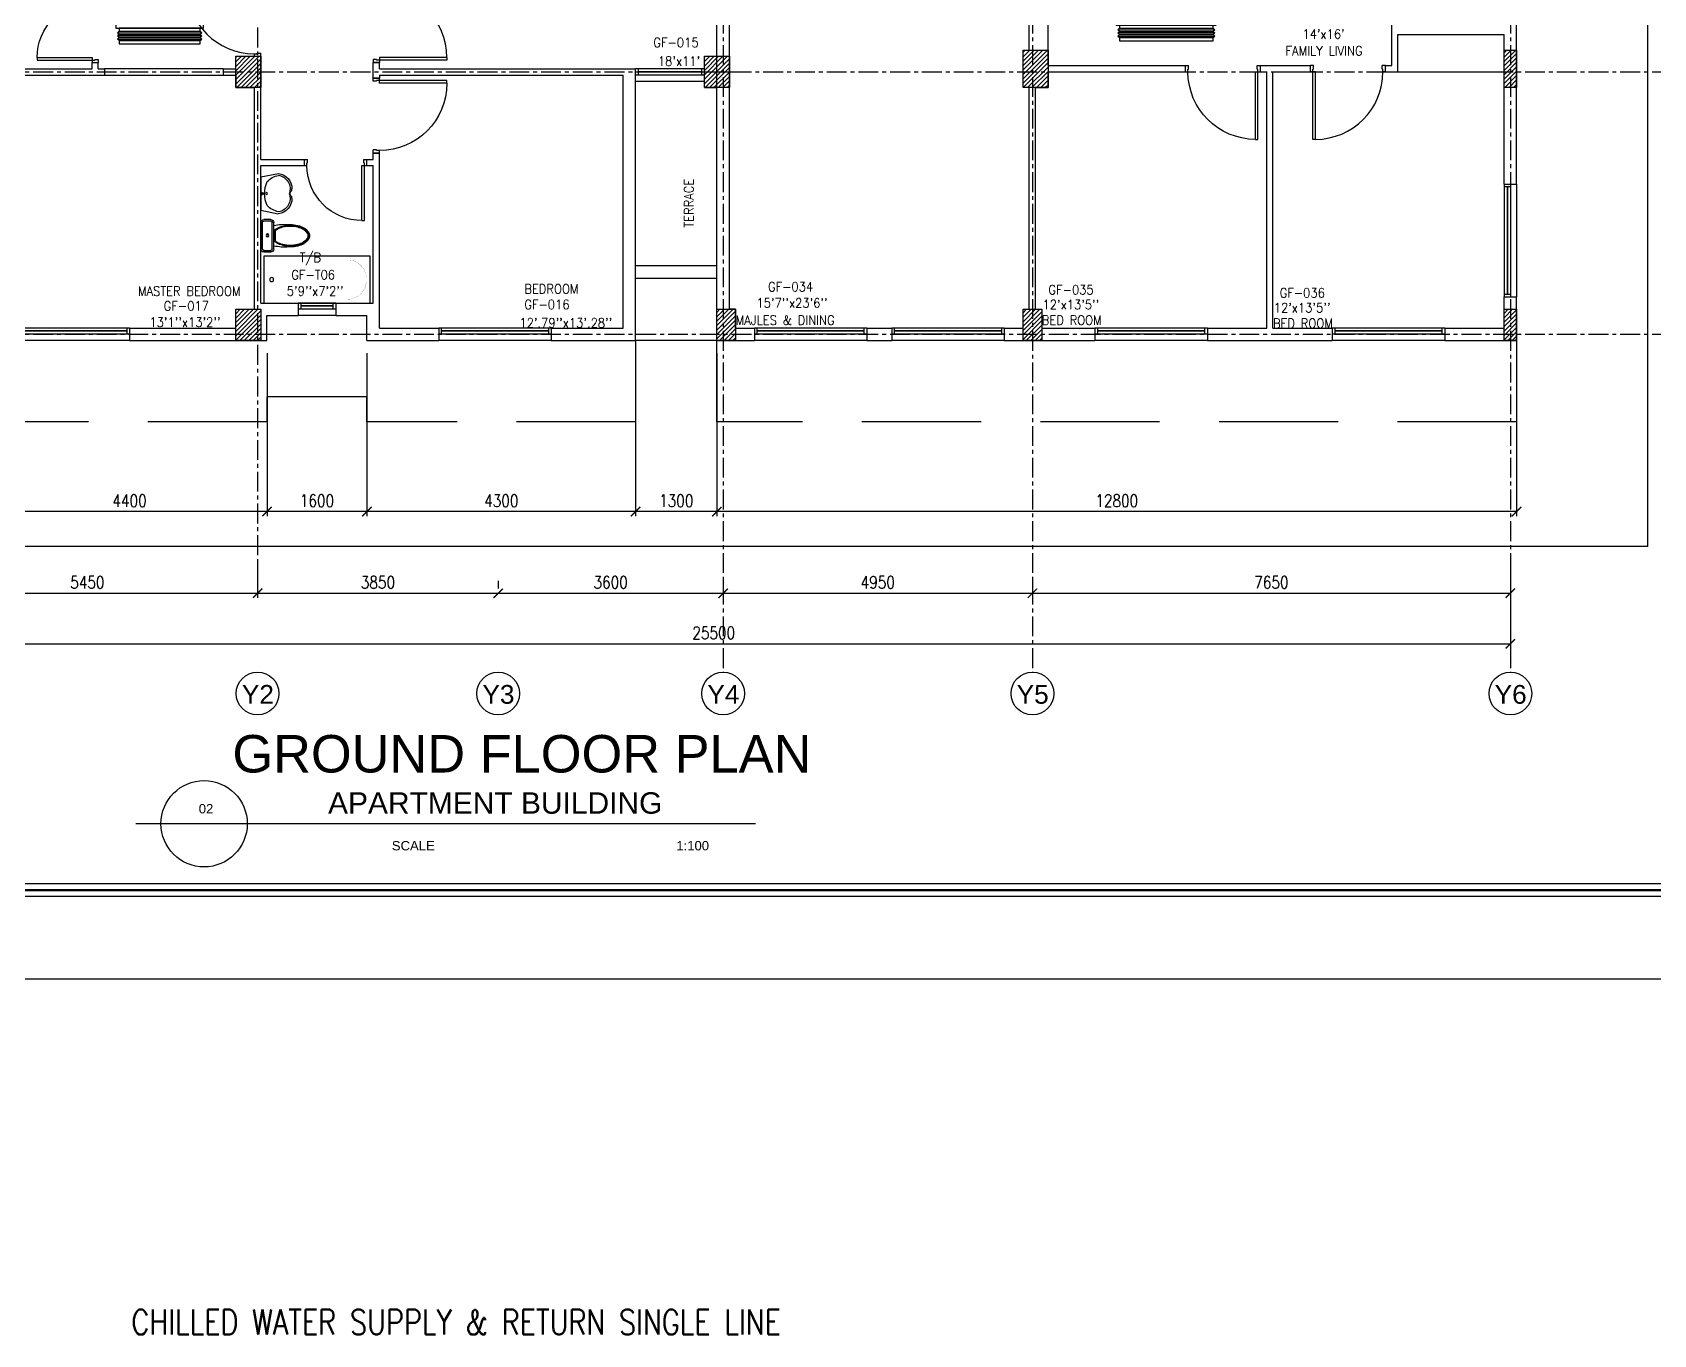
# Model space of a CAD drawing. Header units: millimetres. Extents: x -1288794 to 2153086, y -2701644 to -1335282.
# Drawn here: x 1508088 to 1534033, y -1525183 to -1504337 of the extents above; entities that cross this region are included whole.
import ezdxf
from ezdxf.enums import TextEntityAlignment as Align

# ---------------------------------------------------------------- set-up
doc = ezdxf.new("R2010")
doc.units = ezdxf.units.MM
doc.header["$LTSCALE"] = 100
doc.header["$PDMODE"] = 34
doc.linetypes.add('CENTER', pattern=[50.8, 31.75, -6.35, 6.35, -6.35])
doc.linetypes.add('DASHED2', pattern=[9.525, 6.35, -3.175])
for name, color, linetype in [('A-ANNO-DIMS', 1, 'Continuous'), ('A-ANNO-SYMB', 33, 'Continuous'), ('A-ANNO-TEXT', 8, 'Continuous'), ('A-AREA', 8, 'CENTER'), ('A-DOOR', 4, 'Continuous'), ('A-FLOR-OVHD', 4, 'DASHED2'), ('A-FLOR-PFIX', 8, 'Continuous'), ('A-FLOR-SPCL', 8, 'Continuous'), ('A-GLAZ', 5, 'Continuous'), ('A-GRID', 253, 'CENTER'), ('A-WALL-FULL', 8, 'Continuous'), ('AC-HLTEXT', 100, 'Continuous'), ('AC-SAD TEXT', 3, 'Continuous'), ('FCU-AC', 160, 'Continuous'), ('LOGO LINE', 7, 'Continuous'), ('LOGO1LINE', 7, 'Continuous'), ('S-COL- HACT.', 9, 'Continuous'), ('S-COL.', 8, 'Continuous'), ('TEXT', 4, 'Continuous')]:
    doc.layers.add(name, color=color, linetype=linetype)
doc.styles.add('ISTILO', font='sanss___.ttf', dxfattribs={"width": 0.8, "height": 400})
doc.styles.add('ROMANS', font='romans.shx', dxfattribs={"width": 0.8})
doc.styles.add('SANSSERIF', font='sas_____.pfb')
doc.styles.add('SIMPLEX', font='simplex.shx', dxfattribs={"width": 0.8})
doc.dimstyles.new('100 of DIM2', dxfattribs={"dimscale": 0, "dimtxt": 200, "dimasz": 150, "dimexe": 75, "dimexo": 200, "dimgap": 75, "dimtad": 1, "dimdec": 0, "dimrnd": 5, "dimzin": 0, "dimdsep": 46, "dimtxsty": 'ROMANS', "dimblk": 'ARCHTICK', "dimcen": 100, "dimclrd": 94, "dimclre": 94, "dimclrt": 2, "dimadec": 0, "dimazin": 0, "dimtfac": 1, "dimtdec": 0, "dimtofl": 0, "dimtmove": 2, "dimatfit": 3, "dimldrblk": 'OPEN90', "dimfxl": 75, "dimtolj": 1, "dimtzin": 0, "dimarcsym": 0})
pattern_1 = [(45, (2628196.87, -1109556.65), (-35.355339, 35.355339), [])]

# ---------------------------------------------------------------- blocks, each defined once
blk = doc.blocks.new('D-120-R1')
for p, q in [((-80, 1180), (-40, 1180)), ((-80, 1180), (-80, 100)), ((-40, 1180), (-40, 55)), ((-1200, 100), (-1160, 100)), ((-1200, 100), (-1200, 0)), ((-1160, 100), (-1160, 55)), ((-1160, 55), (-1150, 55)), ((-1150, 55), (-1150, 0)), ((-80, 100), (0, 100)), ((-50, 55), (-40, 55)), ((-50, 55), (-50, 0)), ((-50, 0), (0, 0)), ((0, 100), (0, 0)), ((-1200, 0), (-1150, 0))]:
    blk.add_line(p, q)
at = {"linetype": 'Continuous'}
blk.add_arc((-80, 100), 1080, 90, 180, dxfattribs=at)
blk = doc.blocks.new('W-180')
for p, q in [((1800, 100), (0, 100)), ((1800, 0), (0, 0)), ((40, 0), (40, 100)), ((1760, 100), (1760, 0))]:
    blk.add_line(p, q)
at = {"linetype": 'Continuous'}
for p, q in [((1760, 53), (40, 53)), ((1760, 47), (40, 47))]:
    blk.add_line(p, q, dxfattribs=at)
blk = doc.blocks.new('D-100-R1')
for p, q in [((-80, 980), (-80, 100)), ((-80, 980), (-40, 980)), ((-40, 980), (-40, 55)), ((-1000, 100), (-1000, 0)), ((-1000, 100), (-960, 100)), ((-960, 100), (-960, 55)), ((-960, 55), (-950, 55)), ((-950, 55), (-950, 0)), ((-80, 100), (0, 100)), ((-50, 55), (-50, 0)), ((-50, 55), (-40, 55)), ((-50, 0), (0, 0)), ((0, 100), (0, 0)), ((-1000, 0), (-950, 0))]:
    blk.add_line(p, q)
at = {"linetype": 'Continuous'}
blk.add_arc((-80, 100), 880, 90, 180, dxfattribs=at)
blk = doc.blocks.new('WC-1')
for p, q in [((-210, 0), (210, 0)), ((-260, -160), (-260, -50)), ((-235, -160), (-235, -50)), ((-210, -25), (210, -25)), ((210, -185), (-210, -185)), ((210, -210), (-210, -210)), ((91, -223), (-91, -223)), ((86, -235), (-86, -235)), ((235, -50), (235, -160)), ((260, -50), (260, -160))]:
    blk.add_line(p, q)
for radius in [22.1, 17.1]:
    blk.add_circle((-6, -107), radius)
for centre, radius, start, end in [((-210, -50), 50, 90, 180), ((-210, -160), 50, 180, 270), ((-210, -50), 25, 90, 180), ((-210, -160), 25, 180, 270), ((722, -383), 904, 168.9529, 184.0632), ((178, -428), 341, 149.8586, 166.4766), ((69, -365), 214, 138.4152, 149.8586), ((69, -365), 201, 139.9943, 149.8586), ((-69, -365), 201, 30.1414, 40.0057), ((-69, -365), 214, 30.1414, 41.5848), ((-178, -428), 341, 13.5234, 30.1414), ((210, -50), 50, 360, 90), ((210, -50), 25, 360, 90), ((210, -160), 25, 270, 360), ((210, -160), 50, 270, 360), ((352, -470), 532, 177.5541, 180), ((352, -470), 532, 180, 193.5234), ((352, -470), 520, 166.4766, 180), ((352, -470), 520, 180, 193.5234), ((352, -470), 507, 166.4766, 180), ((352, -470), 507, 180, 193.5234), ((178, -428), 328, 149.8586, 166.4766), ((-178, -428), 328, 13.5234, 30.1414), ((-352, -470), 507, 360, 13.5234), ((-352, -470), 507, 346.4766, 360), ((-352, -470), 520, 360, 13.5234), ((-352, -470), 520, 346.4766, 360), ((-352, -470), 532, 346.4766, 360), ((-352, -470), 532, 360, 2.4459), ((178, -512), 353, 193.5234, 210.1414), ((178, -512), 341, 193.5234, 210.1414), ((178, -512), 328, 193.5234, 210.1414), ((69, -575), 226, 210.1414, 234.4972), ((69, -575), 214, 210.1414, 234.4972), ((69, -575), 201, 210.1414, 234.4972), ((0, -672), 108, 234.4972, 270), ((0, -672), 95.9, 234.4972, 270), ((0, -672), 83.4, 234.4972, 270), ((0, -672), 83.4, 270, 305.5028), ((0, -672), 95.9, 270, 305.5028), ((0, -672), 108, 270, 305.5028), ((-69, -575), 201, 305.5028, 329.8586), ((-69, -575), 214, 305.5028, 329.8586), ((-69, -575), 226, 305.5028, 329.8586), ((-178, -512), 328, 329.8586, 346.4766), ((-178, -512), 341, 329.8586, 346.4766), ((-178, -512), 353, 329.8586, 346.4766)]:
    blk.add_arc(centre, radius, start, end)
at = {"linetype": 'Continuous', "ltscale": 50}
blk.add_arc((-722, -383), 904, 355.9368, 11.0471, dxfattribs=at)
blk = doc.blocks.new('LAV-4')
for p, q in [((-266, 0), (-322, -283)), ((-266, 0), (268, 0)), ((268, 0), (324, -280)), ((-48, -500), (-75, -500)), ((75, -500), (50, -500))]:
    blk.add_line(p, q)
for points in [[(-25, 0), (-25, -18), (25, -18), (25, 0)], [(-9, -20), (-9, -57), (8, -57), (8, -20)]]:
    blk.add_lwpolyline(points, close=True)
blk.add_circle((0, -91), 15.4)
for centre, radius, start, end in [((74, -366), 375, 135.3333, 167.1432), ((0, -539), 477, 66.1261, 113.874), ((-74, -366), 375, 12.5199, 44.6667), ((-75, -250), 250, 187.6784, 270), ((-75, -250), 220, 188.5814, 289.9523), ((1, -527), 55.9, 28.7827, 151.2173), ((75, -250), 220, 250.0878, 350.8515), ((50, -499), 0, 238.1883, 0), ((75, -250), 250, 270, 353.0121)]:
    blk.add_arc(centre, radius, start, end)
blk = doc.blocks.new('W-60')
for p, q in [((600, 100), (0, 100)), ((600, 0), (0, 0)), ((40, 0), (40, 100)), ((560, 100), (560, 0))]:
    blk.add_line(p, q)
at = {"linetype": 'Continuous'}
for p, q in [((560, 53), (40, 53)), ((560, 47), (40, 47))]:
    blk.add_line(p, q, dxfattribs=at)
blk = doc.blocks.new('BT-2')
blk.add_lwpolyline([(0, 750), (1700, 750), (1700, 0), (0, 0)], close=True)
at = {"const_width": 2}
blk.add_lwpolyline([(60, 690), (1340, 690, -0.414214), (1640, 390), (1640, 360, -0.414214), (1340, 60), (60, 60)], format="xyb", close=True, dxfattribs=at)
blk.add_circle((125, 375), 31.9)
blk = doc.blocks.new('_ArchTick')
at = {"color": 0, "linetype": 'ByBlock', "const_width": 0.15}
blk.add_lwpolyline([(-0.5, -0.5), (0.5, 0.5)], dxfattribs=at)
blk = doc.blocks.new('*D398')
at = {"layer": 'A-ANNO-DIMS', "color": 94, "lineweight": -2, "ltscale": 3, "transparency": 16777216}
for p, q in [((1506242, -1512840), (1506242, -1513390)), ((1511692, -1512840), (1511692, -1513390)), ((1506242, -1513315), (1511692, -1513315))]:
    blk.add_line(p, q, dxfattribs=at)
at = {"layer": 'Defpoints', "color": 0, "ltscale": 3, "transparency": 16777216}
for p in [(1506242, -1512640), (1511692, -1512640), (1511692, -1513315)]:
    blk.add_point(p, dxfattribs=at)
at = {"layer": 'A-ANNO-DIMS', "color": 94, "lineweight": -2, "ltscale": 3, "transparency": 16777216, "xscale": 150, "yscale": 150, "zscale": 150, "rotation": 180}
blk.add_blockref('_ArchTick', (1506242, -1513315), dxfattribs=at)
at = {"layer": 'A-ANNO-DIMS', "color": 94, "lineweight": -2, "ltscale": 3, "transparency": 16777216, "xscale": 150, "yscale": 150, "zscale": 150}
blk.add_blockref('_ArchTick', (1511692, -1513315), dxfattribs=at)
at = {"layer": 'A-ANNO-DIMS', "color": 2, "ltscale": 3, "transparency": 16777216, "insert": (1508967, -1513140), "char_height": 200, "attachment_point": 5, "style": 'ROMANS'}
blk.add_mtext('\\A1;5450', dxfattribs=at)
blk = doc.blocks.new('_Open90')
at = {"color": 0, "linetype": 'ByBlock', "lineweight": -2}
for p, q in [((0, 0), (-1, 0)), ((-0.5, 0.5), (0, 0)), ((0, 0), (-0.5, -0.5))]:
    blk.add_line(p, q, dxfattribs=at)
blk = doc.blocks.new('*D399')
at = {"layer": 'A-ANNO-DIMS', "color": 94, "lineweight": -2, "ltscale": 3, "transparency": 16777216}
for p, q in [((1511692, -1512840), (1511692, -1513390)), ((1515542, -1513115), (1515542, -1513240)), ((1511692, -1513315), (1515542, -1513315))]:
    blk.add_line(p, q, dxfattribs=at)
at = {"layer": 'Defpoints', "color": 0, "ltscale": 3, "transparency": 16777216}
for p in [(1511692, -1512640), (1515542, -1513315), (1515542, -1513315)]:
    blk.add_point(p, dxfattribs=at)
at = {"layer": 'A-ANNO-DIMS', "color": 94, "lineweight": -2, "ltscale": 3, "transparency": 16777216, "xscale": 150, "yscale": 150, "zscale": 150, "rotation": 180}
blk.add_blockref('_ArchTick', (1511692, -1513315), dxfattribs=at)
at = {"layer": 'A-ANNO-DIMS', "color": 94, "lineweight": -2, "ltscale": 3, "transparency": 16777216, "xscale": 150, "yscale": 150, "zscale": 150}
blk.add_blockref('_ArchTick', (1515542, -1513315), dxfattribs=at)
at = {"layer": 'A-ANNO-DIMS', "color": 2, "ltscale": 3, "transparency": 16777216, "insert": (1513617, -1513140), "char_height": 200, "attachment_point": 5, "style": 'ROMANS'}
blk.add_mtext('\\A1;3850', dxfattribs=at)
blk = doc.blocks.new('*D400')
at = {"layer": 'A-ANNO-DIMS', "color": 94, "lineweight": -2, "ltscale": 3, "transparency": 16777216}
for p, q in [((1515542, -1513115), (1515542, -1513240)), ((1519142, -1513115), (1519142, -1513240)), ((1515542, -1513315), (1519142, -1513315))]:
    blk.add_line(p, q, dxfattribs=at)
at = {"layer": 'Defpoints', "color": 0, "ltscale": 3, "transparency": 16777216}
for p in [(1515542, -1513315), (1519142, -1513315), (1519142, -1513315)]:
    blk.add_point(p, dxfattribs=at)
at = {"layer": 'A-ANNO-DIMS', "color": 94, "lineweight": -2, "ltscale": 3, "transparency": 16777216, "xscale": 150, "yscale": 150, "zscale": 150, "rotation": 180}
blk.add_blockref('_ArchTick', (1515542, -1513315), dxfattribs=at)
at = {"layer": 'A-ANNO-DIMS', "color": 94, "lineweight": -2, "ltscale": 3, "transparency": 16777216, "xscale": 150, "yscale": 150, "zscale": 150}
blk.add_blockref('_ArchTick', (1519142, -1513315), dxfattribs=at)
at = {"layer": 'A-ANNO-DIMS', "color": 2, "ltscale": 3, "transparency": 16777216, "insert": (1517342, -1513140), "char_height": 200, "attachment_point": 5, "style": 'ROMANS'}
blk.add_mtext('\\A1;3600', dxfattribs=at)
blk = doc.blocks.new('*D401')
at = {"layer": 'A-ANNO-DIMS', "color": 94, "lineweight": -2, "ltscale": 3, "transparency": 16777216}
for p, q in [((1519142, -1513115), (1519142, -1513240)), ((1524092, -1513115), (1524092, -1513240)), ((1519142, -1513315), (1524092, -1513315))]:
    blk.add_line(p, q, dxfattribs=at)
at = {"layer": 'Defpoints', "color": 0, "ltscale": 3, "transparency": 16777216}
for p in [(1519142, -1513315), (1524092, -1513315), (1524092, -1513315)]:
    blk.add_point(p, dxfattribs=at)
at = {"layer": 'A-ANNO-DIMS', "color": 94, "lineweight": -2, "ltscale": 3, "transparency": 16777216, "xscale": 150, "yscale": 150, "zscale": 150, "rotation": 180}
blk.add_blockref('_ArchTick', (1519142, -1513315), dxfattribs=at)
at = {"layer": 'A-ANNO-DIMS', "color": 94, "lineweight": -2, "ltscale": 3, "transparency": 16777216, "xscale": 150, "yscale": 150, "zscale": 150}
blk.add_blockref('_ArchTick', (1524092, -1513315), dxfattribs=at)
at = {"layer": 'A-ANNO-DIMS', "color": 2, "ltscale": 3, "transparency": 16777216, "insert": (1521617, -1513140), "char_height": 200, "attachment_point": 5, "style": 'ROMANS'}
blk.add_mtext('\\A1;4950', dxfattribs=at)
blk = doc.blocks.new('*D402')
at = {"layer": 'A-ANNO-DIMS', "color": 94, "lineweight": -2, "ltscale": 3, "transparency": 16777216}
for p, q in [((1524092, -1513115), (1524092, -1513240)), ((1531742, -1513115), (1531742, -1513240)), ((1524092, -1513315), (1531742, -1513315))]:
    blk.add_line(p, q, dxfattribs=at)
at = {"layer": 'Defpoints', "color": 0, "ltscale": 3, "transparency": 16777216}
for p in [(1524092, -1513315), (1531742, -1513315), (1531742, -1513315)]:
    blk.add_point(p, dxfattribs=at)
at = {"layer": 'A-ANNO-DIMS', "color": 94, "lineweight": -2, "ltscale": 3, "transparency": 16777216, "xscale": 150, "yscale": 150, "zscale": 150, "rotation": 180}
blk.add_blockref('_ArchTick', (1524092, -1513315), dxfattribs=at)
at = {"layer": 'A-ANNO-DIMS', "color": 94, "lineweight": -2, "ltscale": 3, "transparency": 16777216, "xscale": 150, "yscale": 150, "zscale": 150}
blk.add_blockref('_ArchTick', (1531742, -1513315), dxfattribs=at)
at = {"layer": 'A-ANNO-DIMS', "color": 2, "ltscale": 3, "transparency": 16777216, "insert": (1527917, -1513140), "char_height": 200, "attachment_point": 5, "style": 'ROMANS'}
blk.add_mtext('\\A1;7650', dxfattribs=at)
blk = doc.blocks.new('*D403')
at = {"layer": 'A-ANNO-DIMS', "color": 94, "lineweight": -2, "ltscale": 3, "transparency": 16777216}
for p, q in [((1506242, -1512975), (1506242, -1514200)), ((1531742, -1512975), (1531742, -1514200)), ((1506242, -1514125), (1531742, -1514125))]:
    blk.add_line(p, q, dxfattribs=at)
at = {"layer": 'Defpoints', "color": 0, "ltscale": 3, "transparency": 16777216}
for p in [(1506242, -1512775), (1531742, -1512775), (1531742, -1514125)]:
    blk.add_point(p, dxfattribs=at)
at = {"layer": 'A-ANNO-DIMS', "color": 94, "lineweight": -2, "ltscale": 3, "transparency": 16777216, "xscale": 150, "yscale": 150, "zscale": 150, "rotation": 180}
blk.add_blockref('_ArchTick', (1506242, -1514125), dxfattribs=at)
at = {"layer": 'A-ANNO-DIMS', "color": 94, "lineweight": -2, "ltscale": 3, "transparency": 16777216, "xscale": 150, "yscale": 150, "zscale": 150}
blk.add_blockref('_ArchTick', (1531742, -1514125), dxfattribs=at)
at = {"layer": 'A-ANNO-DIMS', "color": 2, "ltscale": 3, "transparency": 16777216, "insert": (1518992, -1513950), "char_height": 200, "attachment_point": 5, "style": 'ROMANS'}
blk.add_mtext('\\A1;25500', dxfattribs=at)
blk = doc.blocks.new('*D404')
at = {"layer": 'A-ANNO-DIMS', "color": 94, "linetype": 'Continuous', "lineweight": -2, "ltscale": 3, "transparency": 16777216}
for p, q in [((1519042, -1509469), (1519042, -1512083)), ((1531842, -1509469), (1531842, -1512083)), ((1531842, -1512008), (1519042, -1512008))]:
    blk.add_line(p, q, dxfattribs=at)
at = {"layer": 'Defpoints', "color": 0, "linetype": 'Continuous', "ltscale": 3, "transparency": 16777216}
for p in [(1519042, -1509269), (1531842, -1509269), (1519042, -1512008)]:
    blk.add_point(p, dxfattribs=at)
at = {"layer": 'A-ANNO-DIMS', "color": 94, "linetype": 'Continuous', "lineweight": -2, "ltscale": 3, "transparency": 16777216, "xscale": 150, "yscale": 150, "zscale": 150, "rotation": 180}
blk.add_blockref('_ArchTick', (1519042, -1512008), dxfattribs=at)
at = {"layer": 'A-ANNO-DIMS', "color": 94, "linetype": 'Continuous', "lineweight": -2, "ltscale": 3, "transparency": 16777216, "xscale": 150, "yscale": 150, "zscale": 150}
blk.add_blockref('_ArchTick', (1531842, -1512008), dxfattribs=at)
at = {"layer": 'A-ANNO-DIMS', "color": 2, "linetype": 'Continuous', "ltscale": 3, "transparency": 16777216, "insert": (1525442, -1511833), "char_height": 200, "attachment_point": 5, "style": 'ROMANS'}
blk.add_mtext('\\A1;12800', dxfattribs=at)
blk = doc.blocks.new('*D405')
at = {"layer": 'A-ANNO-DIMS', "color": 94, "linetype": 'Continuous', "lineweight": -2, "ltscale": 3, "transparency": 16777216}
for p, q in [((1517742, -1509469), (1517742, -1512083)), ((1519042, -1509469), (1519042, -1512083)), ((1519042, -1512008), (1517742, -1512008))]:
    blk.add_line(p, q, dxfattribs=at)
at = {"layer": 'Defpoints', "color": 0, "linetype": 'Continuous', "ltscale": 3, "transparency": 16777216}
for p in [(1517742, -1509269), (1519042, -1509269), (1517742, -1512008)]:
    blk.add_point(p, dxfattribs=at)
at = {"layer": 'A-ANNO-DIMS', "color": 94, "linetype": 'Continuous', "lineweight": -2, "ltscale": 3, "transparency": 16777216, "xscale": 150, "yscale": 150, "zscale": 150, "rotation": 180}
blk.add_blockref('_ArchTick', (1517742, -1512008), dxfattribs=at)
at = {"layer": 'A-ANNO-DIMS', "color": 94, "linetype": 'Continuous', "lineweight": -2, "ltscale": 3, "transparency": 16777216, "xscale": 150, "yscale": 150, "zscale": 150}
blk.add_blockref('_ArchTick', (1519042, -1512008), dxfattribs=at)
at = {"layer": 'A-ANNO-DIMS', "color": 2, "linetype": 'Continuous', "ltscale": 3, "transparency": 16777216, "insert": (1518392, -1511833), "char_height": 200, "attachment_point": 5, "style": 'ROMANS'}
blk.add_mtext('\\A1;1300', dxfattribs=at)
blk = doc.blocks.new('*D406')
at = {"layer": 'A-ANNO-DIMS', "color": 94, "linetype": 'Continuous', "lineweight": -2, "ltscale": 3, "transparency": 16777216}
for p, q in [((1513442, -1509469), (1513442, -1512083)), ((1517742, -1509469), (1517742, -1512083)), ((1517742, -1512008), (1513442, -1512008))]:
    blk.add_line(p, q, dxfattribs=at)
at = {"layer": 'Defpoints', "color": 0, "linetype": 'Continuous', "ltscale": 3, "transparency": 16777216}
for p in [(1513442, -1509269), (1517742, -1509269), (1513442, -1512008)]:
    blk.add_point(p, dxfattribs=at)
at = {"layer": 'A-ANNO-DIMS', "color": 94, "linetype": 'Continuous', "lineweight": -2, "ltscale": 3, "transparency": 16777216, "xscale": 150, "yscale": 150, "zscale": 150, "rotation": 180}
blk.add_blockref('_ArchTick', (1513442, -1512008), dxfattribs=at)
at = {"layer": 'A-ANNO-DIMS', "color": 94, "linetype": 'Continuous', "lineweight": -2, "ltscale": 3, "transparency": 16777216, "xscale": 150, "yscale": 150, "zscale": 150}
blk.add_blockref('_ArchTick', (1517742, -1512008), dxfattribs=at)
at = {"layer": 'A-ANNO-DIMS', "color": 2, "linetype": 'Continuous', "ltscale": 3, "transparency": 16777216, "insert": (1515592, -1511833), "char_height": 200, "attachment_point": 5, "style": 'ROMANS'}
blk.add_mtext('\\A1;4300', dxfattribs=at)
blk = doc.blocks.new('*D407')
at = {"layer": 'A-ANNO-DIMS', "color": 94, "linetype": 'Continuous', "lineweight": -2, "ltscale": 3, "transparency": 16777216}
for p, q in [((1511842, -1509469), (1511842, -1512083)), ((1513442, -1509469), (1513442, -1512083)), ((1513442, -1512008), (1511842, -1512008))]:
    blk.add_line(p, q, dxfattribs=at)
at = {"layer": 'Defpoints', "color": 0, "linetype": 'Continuous', "ltscale": 3, "transparency": 16777216}
for p in [(1511842, -1509269), (1513442, -1509269), (1511842, -1512008)]:
    blk.add_point(p, dxfattribs=at)
at = {"layer": 'A-ANNO-DIMS', "color": 94, "linetype": 'Continuous', "lineweight": -2, "ltscale": 3, "transparency": 16777216, "xscale": 150, "yscale": 150, "zscale": 150, "rotation": 180}
blk.add_blockref('_ArchTick', (1511842, -1512008), dxfattribs=at)
at = {"layer": 'A-ANNO-DIMS', "color": 94, "linetype": 'Continuous', "lineweight": -2, "ltscale": 3, "transparency": 16777216, "xscale": 150, "yscale": 150, "zscale": 150}
blk.add_blockref('_ArchTick', (1513442, -1512008), dxfattribs=at)
at = {"layer": 'A-ANNO-DIMS', "color": 2, "linetype": 'Continuous', "ltscale": 3, "transparency": 16777216, "insert": (1512642, -1511833), "char_height": 200, "attachment_point": 5, "style": 'ROMANS'}
blk.add_mtext('\\A1;1600', dxfattribs=at)
blk = doc.blocks.new('*D408')
at = {"layer": 'A-ANNO-DIMS', "color": 94, "linetype": 'Continuous', "lineweight": -2, "ltscale": 3, "transparency": 16777216}
for p, q in [((1507442, -1509469), (1507442, -1512083)), ((1511842, -1509469), (1511842, -1512083)), ((1511842, -1512008), (1507442, -1512008))]:
    blk.add_line(p, q, dxfattribs=at)
at = {"layer": 'Defpoints', "color": 0, "linetype": 'Continuous', "ltscale": 3, "transparency": 16777216}
for p in [(1507442, -1509269), (1511842, -1509269), (1507442, -1512008)]:
    blk.add_point(p, dxfattribs=at)
at = {"layer": 'A-ANNO-DIMS', "color": 94, "linetype": 'Continuous', "lineweight": -2, "ltscale": 3, "transparency": 16777216, "xscale": 150, "yscale": 150, "zscale": 150, "rotation": 180}
blk.add_blockref('_ArchTick', (1507442, -1512008), dxfattribs=at)
at = {"layer": 'A-ANNO-DIMS', "color": 94, "linetype": 'Continuous', "lineweight": -2, "ltscale": 3, "transparency": 16777216, "xscale": 150, "yscale": 150, "zscale": 150}
blk.add_blockref('_ArchTick', (1511842, -1512008), dxfattribs=at)
at = {"layer": 'A-ANNO-DIMS', "color": 2, "linetype": 'Continuous', "ltscale": 3, "transparency": 16777216, "insert": (1509642, -1511833), "char_height": 200, "attachment_point": 5, "style": 'ROMANS'}
blk.add_mtext('\\A1;4400', dxfattribs=at)
blk = doc.blocks.new('fcu 2 tr')
h = blk.add_hatch()
h.set_pattern_fill('NET', color=3)
h.paths.add_polyline_path([(80954, -1588493), (79654, -1588493), (79654, -1588543), (80954, -1588543)])
at = {"layer": 'FCU-AC'}
for p, q in [((79654, -1587780), (79629, -1587805)), ((80979, -1587805), (79629, -1587805)), ((79654, -1587830), (79629, -1587805)), ((79654, -1587830), (79629, -1587855)), ((80979, -1587855), (79629, -1587855)), ((79654, -1587880), (79629, -1587855)), ((79654, -1587880), (79629, -1587905)), ((80954, -1587780), (79654, -1587780)), ((80954, -1587830), (79654, -1587830)), ((80954, -1587830), (79654, -1587830)), ((80954, -1587880), (79654, -1587880)), ((80954, -1587880), (79654, -1587880)), ((80954, -1587780), (80979, -1587805)), ((80954, -1587830), (80979, -1587805)), ((80954, -1587830), (80979, -1587855)), ((80954, -1587880), (80979, -1587855)), ((80954, -1587880), (80979, -1587905)), ((80979, -1587905), (79629, -1587905)), ((79654, -1587930), (79629, -1587905)), ((80954, -1587930), (80979, -1587905))]:
    blk.add_line(p, q, dxfattribs=at)
at = {"layer": 'FCU-AC', "color": 1}
for p, q in [((80954, -1587730), (79654, -1587730)), ((79654, -1587730), (79654, -1587780)), ((79654, -1587780), (80954, -1587780)), ((80954, -1587780), (80954, -1587730)), ((80954, -1587930), (79654, -1587930)), ((79654, -1587930), (79654, -1587980)), ((79654, -1587980), (80954, -1587980)), ((80954, -1587980), (80954, -1587930))]:
    blk.add_line(p, q, dxfattribs=at)
at = {"layer": 'FCU-AC', "color": 6}
for points in [[(79529, -1588093), (81079, -1588093), (81079, -1588043), (79529, -1588043)], [(79529, -1588393), (81079, -1588393), (81079, -1588343), (79529, -1588343)]]:
    blk.add_lwpolyline(points, close=True, dxfattribs=at)
at = {"layer": 'FCU-AC'}
blk.add_lwpolyline([(79604, -1588493), (81004, -1588493), (81004, -1587980), (79604, -1587980)], close=True, dxfattribs=at)
at = {"layer": 'FCU-AC', "color": 3}
blk.add_lwpolyline([(79654, -1588543), (80954, -1588543), (80954, -1588493), (79654, -1588493)], close=True, dxfattribs=at)
at = {"layer": 'FCU-AC', "color": 6}
for centre in [(79566, -1588068), (81041, -1588068), (79566, -1588368), (81041, -1588368)]:
    blk.add_circle(centre, 12.5, dxfattribs=at)
blk = doc.blocks.new('fcu 2.5 tr')
h = blk.add_hatch()
h.set_pattern_fill('NET', color=3)
h.paths.add_polyline_path([(83172, -1587743), (81672, -1587743), (81672, -1587793), (83172, -1587793)])
at = {"layer": 'FCU-AC'}
for p, q in [((81672, -1587030), (81647, -1587055)), ((83197, -1587055), (81647, -1587055)), ((81672, -1587080), (81647, -1587055)), ((81672, -1587080), (81647, -1587105)), ((83172, -1587030), (81672, -1587030)), ((83172, -1587080), (81672, -1587080)), ((83172, -1587080), (81672, -1587080)), ((83197, -1587055), (83172, -1587030)), ((83197, -1587055), (83172, -1587080)), ((83197, -1587105), (83172, -1587080)), ((83197, -1587105), (81647, -1587105)), ((81672, -1587130), (81647, -1587105)), ((81672, -1587130), (81647, -1587155)), ((83197, -1587155), (81647, -1587155)), ((81672, -1587180), (81647, -1587155)), ((83172, -1587130), (81672, -1587130)), ((83172, -1587130), (81672, -1587130)), ((83197, -1587105), (83172, -1587130)), ((83197, -1587155), (83172, -1587130)), ((83197, -1587155), (83172, -1587180))]:
    blk.add_line(p, q, dxfattribs=at)
at = {"layer": 'FCU-AC', "color": 1}
for p, q in [((83172, -1586980), (81672, -1586980)), ((81672, -1586980), (81672, -1587030)), ((81672, -1587030), (83172, -1587030)), ((83172, -1587030), (83172, -1586980)), ((83172, -1587180), (81672, -1587180)), ((81672, -1587180), (81672, -1587230)), ((81672, -1587230), (83172, -1587230)), ((83172, -1587230), (83172, -1587180))]:
    blk.add_line(p, q, dxfattribs=at)
at = {"layer": 'FCU-AC', "color": 6}
for points in [[(81547, -1587343), (83297, -1587343), (83297, -1587293), (81547, -1587293)], [(81547, -1587643), (83297, -1587643), (83297, -1587593), (81547, -1587593)]]:
    blk.add_lwpolyline(points, close=True, dxfattribs=at)
at = {"layer": 'FCU-AC'}
blk.add_lwpolyline([(81622, -1587743), (83222, -1587743), (83222, -1587230), (81622, -1587230)], close=True, dxfattribs=at)
at = {"layer": 'FCU-AC', "color": 3}
blk.add_lwpolyline([(81672, -1587793), (83172, -1587793), (83172, -1587743), (81672, -1587743)], close=True, dxfattribs=at)
at = {"layer": 'FCU-AC', "color": 6}
for centre in [(81584, -1587318), (83259, -1587318), (81584, -1587618), (83259, -1587618)]:
    blk.add_circle(centre, 12.5, dxfattribs=at)

msp = doc.modelspace()

# ---------------------------------------------------------------- hatches: boundary and pattern name
at = {"layer": 'S-COL- HACT.', "linetype": 'Continuous', "ltscale": 3}
h = msp.add_hatch(dxfattribs=at)
h.set_pattern_fill('ANSI31', color=256, scale=400, style=0)
h.set_pattern_definition(pattern_1)
h.paths.add_polyline_path([(1511741.7, -1504718.6), (1511741.7, -1505218.6), (1511341.7, -1505218.6), (1511341.7, -1504718.6)])
h = msp.add_hatch(dxfattribs=at)
h.set_pattern_fill('ANSI31', color=256, scale=400, style=0)
h.set_pattern_definition(pattern_1)
h.paths.add_polyline_path([(1519241.7, -1504718.6), (1519241.7, -1505218.6), (1518841.7, -1505218.6), (1518841.7, -1504718.6)])
h = msp.add_hatch(dxfattribs=at)
h.set_pattern_fill('ANSI31', color=256, scale=400, style=0)
h.set_pattern_definition(pattern_1)
h.paths.add_polyline_path([(1523941.7, -1505218.6), (1523941.7, -1504618.6), (1524341.7, -1504618.6), (1524341.7, -1505218.6)])
h = msp.add_hatch(dxfattribs=at)
h.set_pattern_fill('ANSI31', color=256, scale=400, style=0)
h.set_pattern_definition(pattern_1)
h.paths.add_polyline_path([(1531641.7, -1505218.6), (1531641.7, -1504618.6), (1531841.7, -1504618.6), (1531841.7, -1505218.6)])
h = msp.add_hatch(dxfattribs=at)
h.set_pattern_fill('ANSI31', color=256, scale=400, style=0)
h.set_pattern_definition(pattern_1)
h.paths.add_polyline_path([(1511741.7, -1508768.6), (1511741.7, -1509268.6), (1511341.7, -1509268.6), (1511341.7, -1508768.6)])
h = msp.add_hatch(dxfattribs=at)
h.set_pattern_fill('ANSI31', color=256, scale=400, style=0)
h.set_pattern_definition([(45, (1748736.873, -1509993.415), (-35.355339, 35.355339), [])])
h.paths.add_polyline_path([(1519341.7, -1508768.6), (1519341.7, -1509268.6), (1519041.7, -1509268.6), (1519041.7, -1508768.6)])
h = msp.add_hatch(dxfattribs=at)
h.set_pattern_fill('ANSI31', color=256, scale=400, style=0)
h.set_pattern_definition(pattern_1)
h.paths.add_polyline_path([(1523941.7, -1509268.6), (1523941.7, -1508768.6), (1524241.7, -1508768.6), (1524241.7, -1509268.6)])
h = msp.add_hatch(dxfattribs=at)
h.set_pattern_fill('ANSI31', color=256, scale=400, style=0)
h.set_pattern_definition(pattern_1)
h.paths.add_polyline_path([(1531841.7, -1508768.6), (1531841.7, -1509268.6), (1531641.7, -1509268.6), (1531641.7, -1508768.6)])

# ---------------------------------------------------------------- linework, layer by layer
at = {"layer": 'A-ANNO-SYMB', "ltscale": 3}
for centre in [(1511691.7, -1514919.1), (1515541.7, -1514919.1), (1519141.7, -1514919.1), (1524091.7, -1514919.1), (1531741.7, -1514919.1)]:
    msp.add_circle(centre, 342.2, dxfattribs=at)
at = {"layer": 'A-AREA', "ltscale": 15}
for q in [(1533941.7, -1469568.6), (1498841.7, -1512568.6)]:
    msp.add_line((1533941.7, -1512568.6), q, dxfattribs=at)
at = {"layer": 'A-FLOR-OVHD', "linetype": 'Continuous', "ltscale": 3}
for p, q in [((1511141.7, -1504918.6), (1509241.7, -1504918.6)), ((1509241.7, -1505018.6), (1511141.7, -1505018.6))]:
    msp.add_line(p, q, dxfattribs=at)
at = {"layer": 'A-FLOR-OVHD', "ltscale": 3}
msp.add_lwpolyline([(1531841.7, -1509268.6), (1531841.7, -1510568.6), (1519041.7, -1510568.6), (1519041.7, -1509268.6), (1517741.7, -1509268.6), (1517741.7, -1510568.6), (1513441.7, -1510568.6), (1513441.7, -1510168.6), (1511841.7, -1510168.6), (1511841.7, -1510568.6), (1504841.7, -1510568.6), (1504841.7, -1500918.6), (1503841.7, -1500918.6), (1503841.7, -1496418.6)], dxfattribs=at)
msp.add_lwpolyline([(1531841.7, -1509268.6), (1531841.7, -1510568.6), (1519041.7, -1510568.6), (1519041.7, -1509268.6), (1517741.7, -1509268.6), (1517741.7, -1510568.6), (1513441.7, -1510568.6), (1513441.7, -1510168.6), (1511841.7, -1510168.6), (1511841.7, -1510568.6), (1504841.7, -1510568.6), (1504841.7, -1500918.6), (1503841.7, -1500918.6), (1503841.7, -1496418.6)], dxfattribs=at)
at = {"layer": 'A-FLOR-SPCL', "ltscale": 3}
for p, q in [((1529941.7, -1504968.6), (1531641.7, -1504968.6)), ((1517741.7, -1508068.6), (1519041.7, -1508068.6)), ((1517741.7, -1508268.6), (1519041.7, -1508268.6))]:
    msp.add_line(p, q, dxfattribs=at)
at = {"layer": 'A-GLAZ'}
for p, q in [((1518841.7, -1504918.6), (1517741.7, -1504918.6)), ((1518841.7, -1505018.6), (1517741.7, -1505018.6)), ((1517781.7, -1504918.6), (1517781.7, -1505018.6)), ((1518801.7, -1505018.6), (1518801.7, -1504918.6))]:
    msp.add_line(p, q, dxfattribs=at)
at = {"layer": 'A-GLAZ', "linetype": 'Continuous'}
for p, q in [((1518801.7, -1504965.6), (1517781.7, -1504965.6)), ((1518801.7, -1504971.6), (1517781.7, -1504971.6))]:
    msp.add_line(p, q, dxfattribs=at)
at = {"layer": 'A-GLAZ', "ltscale": 3}
for p, q in [((1517741.7, -1505118.6), (1518841.7, -1505118.6)), ((1531841.7, -1506768.6), (1531841.7, -1508568.6)), ((1512941.7, -1508868.6), (1512341.7, -1508868.6)), ((1509641.7, -1509268.6), (1507841.7, -1509268.6)), ((1516391.7, -1509268.6), (1514591.7, -1509268.6)), ((1521441.7, -1509268.6), (1519641.7, -1509268.6)), ((1523641.7, -1509268.6), (1521841.7, -1509268.6)), ((1526891.7, -1509268.6), (1525091.7, -1509268.6)), ((1530691.7, -1509268.6), (1528891.7, -1509268.6))]:
    msp.add_line(p, q, dxfattribs=at)
at = {"layer": 'A-GRID', "ltscale": 0.1}
for p, q in [((1511691.7, -1465142.6), (1511691.7, -1513277)), ((1519141.7, -1466442.6), (1519141.7, -1514577)), ((1524091.7, -1466442.6), (1524091.7, -1514577)), ((1531741.7, -1466442.6), (1531741.7, -1514577)), ((1494384.5, -1504968.6), (1537924.1, -1504968.6)), ((1494384.5, -1509168.6), (1537924.1, -1509168.6))]:
    msp.add_line(p, q, dxfattribs=at)
at = {"layer": 'A-WALL-FULL', "ltscale": 3}
for p, q in [((1519041.7, -1504718.6), (1519041.7, -1501618.6)), ((1524341.7, -1504868.6), (1524341.7, -1501568.6)), ((1519241.7, -1508768.6), (1519241.7, -1501868.6)), ((1524041.7, -1504618.6), (1524041.7, -1501868.6)), ((1531841.7, -1506768.6), (1531841.7, -1503206)), ((1529841.7, -1504868.6), (1529841.7, -1503518.6)), ((1529941.7, -1504968.6), (1529941.7, -1504368.6)), ((1529941.7, -1504368.6), (1531641.7, -1504368.6)), ((1531641.7, -1506768.6), (1531641.7, -1504368.6)), ((1509041.7, -1504818.6), (1509141.7, -1504818.6)), ((1509041.7, -1504918.6), (1509041.7, -1504818.6)), ((1509141.7, -1504918.6), (1509141.7, -1504818.6)), ((1511641.7, -1504718.6), (1511741.7, -1504718.6)), ((1511741.7, -1506368.6), (1511741.7, -1504718.6)), ((1513541.7, -1504818.6), (1513641.7, -1504818.6)), ((1513541.7, -1505068.6), (1513541.7, -1504818.6)), ((1513641.7, -1504918.6), (1513641.7, -1504818.6)), ((1518841.7, -1504718.6), (1519041.7, -1504718.6)), ((1518841.7, -1505218.6), (1518841.7, -1504718.6)), ((1506341.7, -1504918.6), (1509041.7, -1504918.6)), ((1507641.7, -1505018.6), (1509241.7, -1505018.6)), ((1509141.7, -1504918.6), (1509241.7, -1504918.6)), ((1509241.7, -1504918.6), (1509241.7, -1505018.6)), ((1511141.7, -1504918.6), (1511341.7, -1504918.6)), ((1511141.7, -1504918.6), (1511141.7, -1505018.6)), ((1511141.7, -1505018.6), (1511341.7, -1505018.6)), ((1513541.7, -1505068.6), (1513641.7, -1505068.6)), ((1513641.7, -1504918.6), (1517741.7, -1504918.6)), ((1513641.7, -1505018.6), (1517541.7, -1505018.6)), ((1513641.7, -1505018.6), (1513641.7, -1505068.6)), ((1517541.7, -1509068.6), (1517541.7, -1505018.6)), ((1517741.7, -1505118.6), (1517741.7, -1504918.6)), ((1524341.7, -1504868.6), (1526541.7, -1504868.6)), ((1524341.7, -1504968.6), (1526541.7, -1504968.6)), ((1526541.7, -1504968.6), (1526541.7, -1504868.6)), ((1527741.7, -1504868.6), (1528541.7, -1504868.6)), ((1527741.7, -1504968.6), (1527741.7, -1504868.6)), ((1527741.7, -1504968.6), (1527841.7, -1504968.6)), ((1527841.7, -1509068.6), (1527841.7, -1504968.6)), ((1527941.7, -1504968.6), (1528541.7, -1504968.6)), ((1527941.7, -1509068.6), (1527941.7, -1504968.6)), ((1528541.7, -1504968.6), (1528541.7, -1504868.6)), ((1529741.7, -1504868.6), (1529841.7, -1504868.6)), ((1529741.7, -1504968.6), (1529741.7, -1504868.6)), ((1529741.7, -1504968.6), (1529941.7, -1504968.6)), ((1511641.7, -1508768.6), (1511641.7, -1505218.6)), ((1517741.7, -1505118.6), (1517741.7, -1505118.6)), ((1517741.7, -1509268.6), (1517741.7, -1505118.6)), ((1518841.7, -1505218.6), (1519041.7, -1505218.6)), ((1519041.7, -1509268.6), (1519041.7, -1505218.6)), ((1524041.7, -1508768.6), (1524041.7, -1505218.6)), ((1524141.7, -1508768.6), (1524141.7, -1505218.6)), ((1511741.7, -1506368.6), (1512441.7, -1506368.6)), ((1512441.7, -1506468.6), (1512441.7, -1506368.6)), ((1513441.7, -1506468.6), (1513441.7, -1506368.6)), ((1513441.7, -1506368.6), (1513541.7, -1506368.6)), ((1513541.7, -1506268.6), (1513641.7, -1506268.6)), ((1513541.7, -1506368.6), (1513541.7, -1506268.6)), ((1513641.7, -1509068.6), (1513641.7, -1506268.6)), ((1511741.7, -1506468.6), (1512441.7, -1506468.6)), ((1511741.7, -1508668.6), (1511741.7, -1506468.6)), ((1513441.7, -1506468.6), (1513541.7, -1506468.6)), ((1513541.7, -1508668.6), (1513541.7, -1506468.6)), ((1531641.7, -1506768.6), (1531841.7, -1506768.6)), ((1511741.7, -1508668.6), (1512341.7, -1508668.6)), ((1512341.7, -1508668.6), (1512341.7, -1508868.6)), ((1512941.7, -1508668.6), (1513541.7, -1508668.6)), ((1512941.7, -1508668.6), (1512941.7, -1508868.6)), ((1531641.7, -1509068.6), (1531641.7, -1508568.6)), ((1531641.7, -1508568.6), (1531841.7, -1508568.6)), ((1531841.7, -1509268.6), (1531841.7, -1508568.6)), ((1511841.7, -1509268.6), (1511841.7, -1508868.6)), ((1511841.7, -1508868.6), (1512341.7, -1508868.6)), ((1512941.7, -1508868.6), (1513441.7, -1508868.6)), ((1513441.7, -1509268.6), (1513441.7, -1508868.6)), ((1509641.7, -1509068.6), (1511341.7, -1509068.6)), ((1509641.7, -1509068.6), (1509641.7, -1509268.6)), ((1513641.7, -1509068.6), (1514591.7, -1509068.6)), ((1514591.7, -1509068.6), (1514591.7, -1509268.6)), ((1516391.7, -1509068.6), (1517541.7, -1509068.6)), ((1516391.7, -1509068.6), (1516391.7, -1509268.6)), ((1519341.7, -1509068.6), (1519641.7, -1509068.6)), ((1519641.7, -1509068.6), (1519641.7, -1509268.6)), ((1521441.7, -1509068.6), (1521841.7, -1509068.6)), ((1521441.7, -1509068.6), (1521441.7, -1509268.6)), ((1521841.7, -1509068.6), (1521841.7, -1509268.6)), ((1523641.7, -1509068.6), (1523941.7, -1509068.6)), ((1523641.7, -1509068.6), (1523641.7, -1509268.6)), ((1524241.7, -1509068.6), (1525091.7, -1509068.6)), ((1525091.7, -1509068.6), (1525091.7, -1509268.6)), ((1526891.7, -1509068.6), (1527841.7, -1509068.6)), ((1526891.7, -1509068.6), (1526891.7, -1509268.6)), ((1527941.7, -1509068.6), (1528891.7, -1509068.6)), ((1528891.7, -1509068.6), (1528891.7, -1509268.6)), ((1530691.7, -1509068.6), (1531641.7, -1509068.6)), ((1530691.7, -1509068.6), (1530691.7, -1509268.6)), ((1509641.7, -1509268.6), (1511841.7, -1509268.6)), ((1513441.7, -1509268.6), (1514591.7, -1509268.6)), ((1516391.7, -1509268.6), (1517741.7, -1509268.6)), ((1519041.7, -1509268.6), (1519641.7, -1509268.6)), ((1521441.7, -1509268.6), (1521841.7, -1509268.6)), ((1523641.7, -1509268.6), (1525091.7, -1509268.6)), ((1526891.7, -1509268.6), (1528891.7, -1509268.6)), ((1530691.7, -1509268.6), (1531841.7, -1509268.6))]:
    msp.add_line(p, q, dxfattribs=at)
at = {"layer": 'A-WALL-FULL', "linetype": 'Continuous', "ltscale": 3}
for p, q in [((1511341.7, -1504918.6), (1511341.7, -1504718.6)), ((1511341.7, -1504718.6), (1511741.7, -1504718.6)), ((1523941.7, -1505218.6), (1523941.7, -1504618.6)), ((1523941.7, -1504618.6), (1524041.7, -1504618.6)), ((1511341.7, -1505018.6), (1511341.7, -1505218.6)), ((1524341.7, -1505218.6), (1524341.7, -1504968.6)), ((1511341.7, -1505218.6), (1511641.7, -1505218.6)), ((1524041.7, -1505218.6), (1523941.7, -1505218.6)), ((1524141.7, -1505218.6), (1524341.7, -1505218.6)), ((1511341.7, -1509068.6), (1511341.7, -1508768.6)), ((1511341.7, -1508768.6), (1511641.7, -1508768.6)), ((1519341.7, -1508768.6), (1519241.7, -1508768.6)), ((1519341.7, -1509068.6), (1519341.7, -1508768.6)), ((1523941.7, -1509068.6), (1523941.7, -1508768.6)), ((1523941.7, -1508768.6), (1524041.7, -1508768.6)), ((1524141.7, -1508768.6), (1524241.7, -1508768.6)), ((1524241.7, -1508768.6), (1524241.7, -1509068.6))]:
    msp.add_line(p, q, dxfattribs=at)
at = {"layer": 'AC-HLTEXT'}
for p, q in [((1519041.7, -1505218.6), (1519041.7, -1504622)), ((1518841.7, -1504968.6), (1519529, -1504968.6))]:
    msp.add_line(p, q, dxfattribs=at)
at = {"layer": 'LOGO LINE'}
msp.add_lwpolyline([(1560377.9, -1519493.9), (1481619.8, -1519493.9), (1481619.8, -1463806.4), (1560377.9, -1463806.4)], close=True, dxfattribs=at)
at = {"layer": 'LOGO1LINE'}
for points in [[(1559052, -1518168), (1482945.7, -1518168), (1482945.7, -1465132.3), (1559052, -1465132.3)], [(1548743.3, -1517969.1), (1483144.6, -1517969.1), (1483144.6, -1465331.1), (1548743.3, -1465331.1)]]:
    msp.add_lwpolyline(points, close=True, dxfattribs=at)
at = {"layer": 'LOGO1LINE', "const_width": 39.8}
msp.add_lwpolyline([(1558952.5, -1518068.5), (1483045.2, -1518068.5), (1483045.2, -1465231.7), (1558952.5, -1465231.7)], close=True, dxfattribs=at)
at = {"layer": 'S-COL.', "linetype": 'Continuous', "ltscale": 3}
for points in [[(1511741.7, -1504718.6), (1511741.7, -1505218.6), (1511341.7, -1505218.6), (1511341.7, -1504718.6)], [(1511741.7, -1504718.6), (1511741.7, -1505218.6), (1511341.7, -1505218.6), (1511341.7, -1504718.6)], [(1511741.7, -1504718.6), (1511741.7, -1505218.6), (1511341.7, -1505218.6), (1511341.7, -1504718.6)], [(1519241.7, -1504718.6), (1519241.7, -1505218.6), (1518841.7, -1505218.6), (1518841.7, -1504718.6)], [(1519241.7, -1504718.6), (1519241.7, -1505218.6), (1518841.7, -1505218.6), (1518841.7, -1504718.6)], [(1519241.7, -1504718.6), (1519241.7, -1505218.6), (1518841.7, -1505218.6), (1518841.7, -1504718.6)], [(1523941.7, -1505218.6), (1523941.7, -1504618.6), (1524341.7, -1504618.6), (1524341.7, -1505218.6)], [(1523941.7, -1505218.6), (1523941.7, -1504618.6), (1524341.7, -1504618.6), (1524341.7, -1505218.6)], [(1523941.7, -1505218.6), (1523941.7, -1504618.6), (1524341.7, -1504618.6), (1524341.7, -1505218.6)], [(1531641.7, -1505218.6), (1531641.7, -1504618.6), (1531841.7, -1504618.6), (1531841.7, -1505218.6)], [(1531641.7, -1505218.6), (1531641.7, -1504618.6), (1531841.7, -1504618.6), (1531841.7, -1505218.6)], [(1531641.7, -1505218.6), (1531641.7, -1504618.6), (1531841.7, -1504618.6), (1531841.7, -1505218.6)], [(1511741.7, -1508768.6), (1511741.7, -1509268.6), (1511341.7, -1509268.6), (1511341.7, -1508768.6)], [(1519041.7, -1509268.6), (1519041.7, -1508768.6), (1519341.7, -1508768.6), (1519341.7, -1509268.6)], [(1519041.7, -1509268.6), (1519041.7, -1508768.6), (1519341.7, -1508768.6), (1519341.7, -1509268.6)], [(1519041.7, -1509268.6), (1519041.7, -1508768.6), (1519341.7, -1508768.6), (1519341.7, -1509268.6)], [(1519341.7, -1508768.6), (1519341.7, -1509268.6), (1519041.7, -1509268.6), (1519041.7, -1508768.6)], [(1523941.7, -1509268.6), (1523941.7, -1508768.6), (1524241.7, -1508768.6), (1524241.7, -1509268.6)], [(1523941.7, -1509268.6), (1523941.7, -1508768.6), (1524241.7, -1508768.6), (1524241.7, -1509268.6)], [(1523941.7, -1509268.6), (1523941.7, -1508768.6), (1524241.7, -1508768.6), (1524241.7, -1509268.6)], [(1531841.7, -1508768.6), (1531841.7, -1509268.6), (1531641.7, -1509268.6), (1531641.7, -1508768.6)], [(1531841.7, -1508768.6), (1531841.7, -1509268.6), (1531641.7, -1509268.6), (1531641.7, -1508768.6)], [(1531841.7, -1508768.6), (1531841.7, -1509268.6), (1531641.7, -1509268.6), (1531641.7, -1508768.6)]]:
    msp.add_lwpolyline(points, close=True, dxfattribs=at)
at = {"layer": 'TEXT', "linetype": 'Continuous', "ltscale": 3}
msp.add_line((1519662.6, -1517005.2), (1509744.2, -1517005.2), dxfattribs=at)
msp.add_circle((1510835.5, -1517005.2), 690.6, dxfattribs=at)

# ---------------------------------------------------------------- block references
at = {"layer": 'A-DOOR', "ltscale": 3}
for p, rotation in [((1511741.7, -1503518.6), 90), ((1513541.7, -1504818.6), 270), ((1528541.7, -1504868.6), 180)]:
    msp.add_blockref('D-120-R1', p, dxfattribs=dict(at, rotation=rotation))
at = {"layer": 'A-DOOR', "ltscale": 3, "xscale": -1}
for name, p, rotation in [('D-100-R1', (1509141.7, -1504818.6), 90), ('D-120-R1', (1513541.7, -1505068.6), 270), ('D-120-R1', (1527741.7, -1504868.6), 180), ('D-100-R1', (1513441.7, -1506368.6), 180)]:
    msp.add_blockref(name, p, dxfattribs=dict(at, rotation=rotation))
at = {"layer": 'A-FLOR-PFIX', "ltscale": 3, "xscale": -1}
for name, p, rotation in [('LAV-4', (1511741.7, -1506916.5), 90), ('WC-1', (1511741.7, -1507591.6), 90), ('BT-2', (1511791.7, -1507918.6), 180)]:
    msp.add_blockref(name, p, dxfattribs=dict(at, rotation=rotation))
at = {"layer": 'A-GLAZ', "ltscale": 3, "xscale": -1}
for name, p, rotation in [('W-180', (1531641.7, -1508568.6), 270), ('W-60', (1512341.7, -1508668.6), 180), ('W-180', (1507841.7, -1509068.6), 180), ('W-180', (1514591.7, -1509068.6), 180), ('W-180', (1519641.7, -1509068.6), 180), ('W-180', (1521841.7, -1509068.6), 180), ('W-180', (1525091.7, -1509068.6), 180), ('W-180', (1528891.7, -1509068.6), 180)]:
    msp.add_blockref(name, p, dxfattribs=dict(at, rotation=rotation))
at = {"layer": 'FCU-AC', "rotation": 180}
msp.add_blockref('fcu 2 tr', (1590427.6, -3092248.6), dxfattribs=at)
at = {"layer": 'FCU-AC', "color": 3, "rotation": 180}
msp.add_blockref('fcu 2.5 tr', (1608656, -3091449.4), dxfattribs=at)

# ---------------------------------------------------------------- texts
at = {"layer": 'A-ANNO-TEXT', "style": 'ROMANS', "width": 0.9}
for s, p in [("14'x16'", (1528413.3, -1504437.6)), ('GF-015', (1518025.5, -1504573.1)), ('FAMILY LIVING', (1528143.2, -1504705.1)), ("18'x11'", (1518097.6, -1504871.5)), ('T/B', (1512366.3, -1508013.1)), ('GF-T06', (1512230.7, -1508290.7)), ('MASTER BEDROOM', (1509776.3, -1508552.8)), ("5'9''x7'2''", (1512159.4, -1508552.7)), ('BEDROOM', (1515960.4, -1508518.8)), ('GF-034', (1519859.7, -1508482.8)), ('GF-035', (1524348.9, -1508530.3)), ('GF-036', (1528048.9, -1508580.3)), ('GF-017', (1510189.4, -1508791)), ('GF-016', (1515960.4, -1508767.5)), ("15'7''x23'6''", (1519675.5, -1508742.5)), ("12'x13'5''", (1524254.5, -1508769)), ("12'x13'5''", (1527954.5, -1508819)), ("13'1''x13'2''", (1509959.6, -1509051.2)), ("12'.79''x13'.28''", (1515881.9, -1509061.7)), ('MAJLES & DINING', (1519341.7, -1509018.6)), ('BED ROOM', (1524241.7, -1509018.6)), ('BED ROOM', (1527941.7, -1509068.6))]:
    msp.add_text(s, height=150, dxfattribs=at).set_placement(p)
msp.add_text('TERRACE', height=150, rotation=90, dxfattribs=at).set_placement((1518668.6, -1507462.5))
at = {"layer": 'A-ANNO-TEXT', "style": 'SANSSERIF'}
for s, height, p in [('Y2', 300, (1511696.3, -1515083.7)), ('Y3', 300, (1515546.3, -1515083.7)), ('Y4', 300, (1519146.3, -1515083.7)), ('Y5', 300, (1524096.3, -1515083.7)), ('Y6', 300, (1531746.3, -1515083.7)), ('02', 150, (1510866.3, -1516839.2)), ('SCALE', 150, (1514183.5, -1517431.3)), ('1:100', 150, (1518654.7, -1517431.3))]:
    msp.add_text(s, height=height, dxfattribs=at).set_placement(p, align=Align.CENTER)
at = {"layer": 'AC-SAD TEXT', "color": 4, "style": 'SIMPLEX', "width": 0.8}
msp.add_text('CHILLED WATER SUPPLY & RETURN SINGLE LINE', height=400, dxfattribs=at).set_placement((1509672.1, -1525182.8))
at = {"layer": 'TEXT', "color": 7, "style": 'ISTILO'}
for s, height, p in [('GROUND FLOOR PLAN', 600, (1511287.9, -1516184.5)), ('APARTMENT BUILDING', 343, (1512819.1, -1516844.2, 0))]:
    msp.add_text(s, height=height, dxfattribs=at).set_placement(p)

# ---------------------------------------------------------------- dimensions: what is measured, and where the dimension line sits
at = {"layer": 'A-ANNO-DIMS', "linetype": 'Continuous', "ltscale": 3}
for base, p1, p2, picture, middle in [((1507441.7, -1512007.6), (1511841.7, -1509268.6), (1507441.7, -1509268.6), '*D408', (1509641.7, -1511832.6)), ((1511841.7, -1512007.6), (1513441.7, -1509268.6), (1511841.7, -1509268.6), '*D407', (1512641.7, -1511832.6)), ((1513441.7, -1512007.6), (1517741.7, -1509268.6), (1513441.7, -1509268.6), '*D406', (1515591.7, -1511832.6)), ((1517741.7, -1512007.6), (1519041.7, -1509268.6), (1517741.7, -1509268.6), '*D405', (1518391.7, -1511832.6)), ((1519041.7, -1512007.6), (1531841.7, -1509268.6), (1519041.7, -1509268.6), '*D404', (1525441.7, -1511832.6))]:
    dim = msp.add_linear_dim(base=base, p1=p1, p2=p2, dimstyle='100 of DIM2', override={"dimscale": 1}, dxfattribs=at)
    dim.commit()
    dim.dimension.update_dxf_attribs({"geometry": picture, "text_midpoint": middle})
at = {"layer": 'A-ANNO-DIMS', "ltscale": 3}
for base, p1, p2, picture, middle in [((1511691.7, -1513315.3), (1506241.7, -1512640), (1511691.7, -1512640), '*D398', (1508966.7, -1513140.3)), ((1531741.7, -1514125.5), (1506241.7, -1512774.8), (1531741.7, -1512774.8), '*D403', (1518991.7, -1513950.5)), ((1515541.7, -1513315.3), (1511691.7, -1512640), (1515541.7, -1513315.3), '*D399', (1513616.7, -1513140.3)), ((1519141.7, -1513315.3), (1515541.7, -1513315.3), (1519141.7, -1513315.3), '*D400', (1517341.7, -1513140.3)), ((1524091.7, -1513315.3), (1519141.7, -1513315.3), (1524091.7, -1513315.3), '*D401', (1521616.7, -1513140.3)), ((1531741.7, -1513315.3), (1524091.7, -1513315.3), (1531741.7, -1513315.3), '*D402', (1527916.7, -1513140.3))]:
    dim = msp.add_linear_dim(base=base, p1=p1, p2=p2, dimstyle='100 of DIM2', override={"dimscale": 1}, dxfattribs=at)
    dim.commit()
    dim.dimension.update_dxf_attribs({"geometry": picture, "text_midpoint": middle})

doc.saveas('drawing.dxf')
